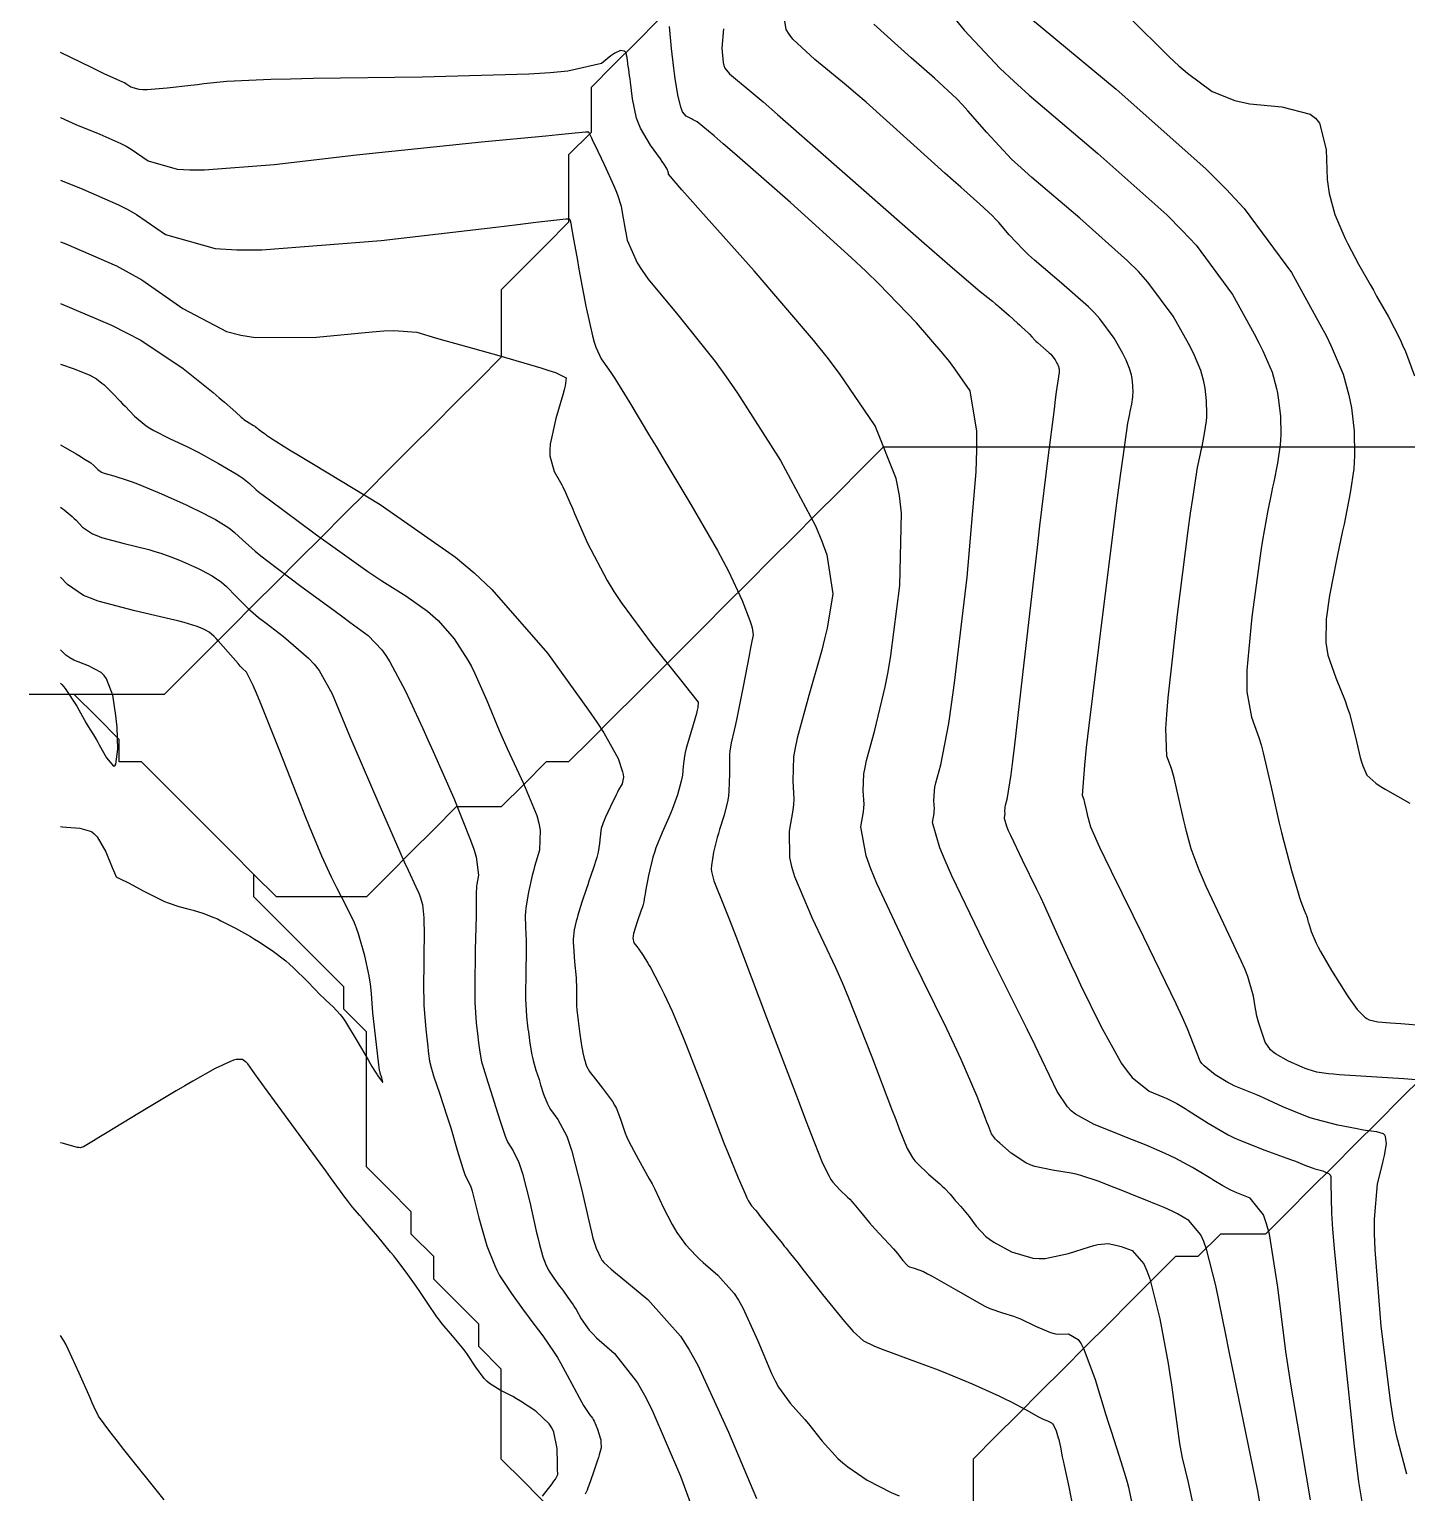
# Model space of a CAD drawing. Header units: metres. Extents: x 837475 to 838479, y 1189012 to 1191015.
# Drawn here: x 837475.1 to 837536.4, y 1189229.9 to 1189295 of the extents above; entities that cross this region are included whole.
import ezdxf

# ---------------------------------------------------------------- set-up
doc = ezdxf.new("R2010")
doc.units = ezdxf.units.M
doc.header["$LTSCALE"] = 0.3
for name, color, linetype in [('COTAS 10', 1, 'Continuous'), ('COTAS INT', 252, 'Continuous'), ('DRENAJE', 5, 'Continuous')]:
    doc.layers.add(name, color=color, linetype=linetype)

msp = doc.modelspace()

# ---------------------------------------------------------------- linework, layer by layer
at = {"layer": 'COTAS 10'}
for points, elevation in [([(837506.004, 1189294.997), (837505.932, 1189294.132), (837505.993, 1189293.499), (837506.025, 1189293.366), (837506.065, 1189293.251), (837506.266, 1189292.99), (837507.238, 1189292.193), (837507.764, 1189291.741), (837508.402, 1189291.188), (837511.632, 1189288.354), (837514.927, 1189285.459), (837515.605, 1189284.868), (837516.182, 1189284.368), (837517.418, 1189283.321), (837517.964, 1189282.881), (837518.106, 1189282.763), (837518.244, 1189282.647), (837518.706, 1189282.242), (837519.08, 1189281.903), (837519.163, 1189281.829), (837519.236, 1189281.763), (837519.425, 1189281.596), (837519.548, 1189281.481), (837519.58, 1189281.449), (837519.611, 1189281.416), (837519.714, 1189281.296), (837519.853, 1189281.148), (837519.906, 1189281.098), (837519.965, 1189281.045), (837520.23, 1189280.819), (837520.496, 1189280.584), (837520.556, 1189280.524), (837520.609, 1189280.466), (837520.749, 1189280.276), (837520.834, 1189280.124), (837520.852, 1189280.09), (837520.867, 1189280.059), (837520.903, 1189279.976), (837520.92, 1189279.914), (837520.923, 1189279.896), (837520.927, 1189279.877), (837520.935, 1189279.807), (837520.936, 1189279.736), (837520.934, 1189279.696), (837520.923, 1189279.625), (837520.909, 1189279.553), (837520.905, 1189279.533), (837520.9, 1189279.513), (837520.884, 1189279.437), (837520.805, 1189278.851), (837520.761, 1189278.509), (837520.707, 1189278.088), (837520.432, 1189275.919), (837520.062, 1189272.893), (837519.948, 1189271.931), (837519.83, 1189270.916), (837519.362, 1189266.806), (837518.942, 1189263.161), (837518.854, 1189262.44), (837518.778, 1189261.844), (837518.606, 1189260.732), (837518.534, 1189260.472), (837518.522, 1189260.413), (837518.513, 1189260.36), (837518.507, 1189260.215), (837518.514, 1189260.102), (837518.512, 1189260.069), (837518.509, 1189260.035), (837518.487, 1189259.908), (837518.59, 1189259.544), (837518.667, 1189259.361), (837518.764, 1189259.143), (837519.289, 1189258.055), (837519.928, 1189256.75), (837520.096, 1189256.394), (837520.262, 1189256.04), (837520.831, 1189254.78), (837521.464, 1189253.389), (837521.669, 1189252.953), (837521.888, 1189252.495), (837522.785, 1189250.653), (837523.713, 1189249.001), (837523.951, 1189248.662), (837524.18, 1189248.375), (837524.936, 1189247.764), (837525.551, 1189247.513), (837525.691, 1189247.452), (837525.817, 1189247.394), (837526.163, 1189247.218), (837526.535, 1189246.991), (837526.677, 1189246.901), (837526.837, 1189246.8), (837527.555, 1189246.34), (837528.448, 1189245.83), (837528.717, 1189245.698), (837528.996, 1189245.57), (837530.082, 1189245.14), (837531.055, 1189244.792), (837531.262, 1189244.716), (837531.442, 1189244.648), (837531.867, 1189244.475), (837532.14, 1189244.366), (837532.224, 1189244.339), (837532.312, 1189244.313), (837532.659, 1189244.228), (837532.938, 1189244.097), (837532.983, 1189244.042), (837533.015, 1189243.979), (837533.01, 1189243.683), (837533.041, 1189242.349), (837533.094, 1189241.632), (837533.167, 1189240.764), (837533.59, 1189236.374), (837534.059, 1189231.985), (837534.161, 1189231.118), (837534.25, 1189230.401), (837534.471, 1189229.071)], 1590), ([(837524.023, 1189295.547), (837525.837, 1189293.741), (837526.257, 1189293.355), (837526.642, 1189293.018), (837527.739, 1189292.209), (837528.741, 1189291.807), (837529.067, 1189291.727), (837529.413, 1189291.659), (837530.839, 1189291.526), (837532.092, 1189291.205), (837532.329, 1189291.02), (837532.519, 1189290.793), (837532.809, 1189289.623), (837532.856, 1189288.302), (837532.893, 1189287.98), (837532.939, 1189287.677), (837533.191, 1189286.739), (837533.547, 1189285.905), (837533.659, 1189285.668), (837533.776, 1189285.428), (837534.249, 1189284.537), (837534.764, 1189283.623), (837534.908, 1189283.369), (837535.053, 1189283.113), (837535.583, 1189282.186), (837536.084, 1189281.216), (837536.212, 1189280.935), (837536.334, 1189280.648), (837536.736, 1189279.563)], 1600), ([(837476.514, 1189285.524), (837476.755, 1189285.431), (837478.999, 1189284.45), (837479.574, 1189284.146), (837480.128, 1189283.829), (837481.959, 1189282.565), (837483.903, 1189281.544), (837484.528, 1189281.379), (837485.19, 1189281.265), (837487.896, 1189281.282), (837490.375, 1189281.53), (837490.895, 1189281.562), (837491.342, 1189281.579), (837492.356, 1189281.508), (837493.245, 1189281.244), (837493.615, 1189281.138), (837494.037, 1189281.018), (837496.006, 1189280.468), (837497.876, 1189279.926), (837498.236, 1189279.811), (837498.527, 1189279.711), (837499.009, 1189279.477), (837498.959, 1189279.118), (837498.915, 1189278.939), (837498.858, 1189278.725), (837498.546, 1189277.667), (837498.292, 1189276.526), (837498.273, 1189276.259), (837498.276, 1189276.015), (837498.468, 1189275.314), (837498.751, 1189274.831), (837498.811, 1189274.724), (837498.862, 1189274.629), (837498.982, 1189274.385), (837499.172, 1189273.938), (837499.268, 1189273.714), (837499.383, 1189273.448), (837499.958, 1189272.128), (837500.823, 1189270.462), (837501.122, 1189269.978), (837501.446, 1189269.484), (837502.831, 1189267.616), (837504.089, 1189266.048), (837504.533, 1189265.493), (837504.878, 1189265.058), (837504.863, 1189264.822), (837504.835, 1189264.699), (837504.797, 1189264.551), (837504.574, 1189263.805), (837504.342, 1189263.008), (837504.299, 1189262.827), (837504.265, 1189262.663), (837504.216, 1189262.216), (837504.182, 1189261.818), (837504.156, 1189261.686), (837504.124, 1189261.543), (837503.951, 1189260.947), (837503.715, 1189260.288), (837503.643, 1189260.106), (837503.569, 1189259.925), (837503.278, 1189259.27), (837502.997, 1189258.578), (837502.93, 1189258.373), (837502.866, 1189258.163), (837502.674, 1189257.353), (837502.541, 1189256.657), (837502.515, 1189256.519), (837502.494, 1189256.404), (837502.458, 1189256.183), (837502.409, 1189256.006), (837502.381, 1189255.918), (837502.345, 1189255.814), (837502.162, 1189255.296), (837502.003, 1189254.769), (837501.982, 1189254.659), (837501.972, 1189254.565), (837502.021, 1189254.355), (837502.154, 1189254.203), (837502.197, 1189254.145), (837502.243, 1189254.081), (837502.431, 1189253.795), (837502.636, 1189253.456), (837502.693, 1189253.359), (837502.749, 1189253.261), (837502.952, 1189252.896), (837503.192, 1189252.427), (837503.271, 1189252.263), (837503.357, 1189252.085), (837503.713, 1189251.317), (837504.179, 1189250.23), (837504.333, 1189249.849), (837504.498, 1189249.434), (837505.187, 1189247.647), (837505.873, 1189245.851), (837506.038, 1189245.43), (837506.191, 1189245.042), (837506.652, 1189243.915), (837506.978, 1189243.169), (837507.047, 1189243.022), (837507.106, 1189242.9), (837507.243, 1189242.671), (837507.422, 1189242.472), (837507.509, 1189242.368), (837507.611, 1189242.244), (837508.115, 1189241.62), (837508.61, 1189241.002), (837508.707, 1189240.882), (837508.787, 1189240.783), (837508.929, 1189240.611), (837509.173, 1189240.304), (837509.317, 1189240.121), (837509.494, 1189239.895), (837510.409, 1189238.727), (837511.378, 1189237.531), (837511.588, 1189237.287), (837511.774, 1189237.082), (837512.236, 1189236.66), (837512.686, 1189236.447), (837512.864, 1189236.374), (837513.066, 1189236.295), (837513.986, 1189235.959), (837515.109, 1189235.545), (837515.438, 1189235.417), (837515.775, 1189235.283), (837517.058, 1189234.75), (837518.243, 1189234.224), (837518.518, 1189234.094), (837518.771, 1189233.97), (837519.493, 1189233.582), (837519.988, 1189233.299), (837520.097, 1189233.242), (837520.193, 1189233.194), (837520.442, 1189233.102), (837520.599, 1189233.014), (837520.638, 1189232.971), (837520.675, 1189232.919), (837520.795, 1189232.66), (837520.89, 1189232.357), (837520.912, 1189232.277), (837520.932, 1189232.2), (837520.99, 1189231.934), (837521.074, 1189231.509), (837521.112, 1189231.331), (837521.155, 1189231.126), (837521.362, 1189230.169), (837521.559, 1189229.187)], 1580), ([(837476.514, 1189259.537), (837476.6, 1189259.521), (837476.782, 1189259.495), (837477.379, 1189259.462), (837477.89, 1189259.309), (837478.018, 1189259.206), (837478.139, 1189259.078), (837478.528, 1189258.399), (837478.811, 1189257.714), (837478.866, 1189257.582), (837478.912, 1189257.474), (837478.991, 1189257.294), (837479.013, 1189257.277), (837479.022, 1189257.272), (837479.032, 1189257.268), (837479.078, 1189257.252), (837479.285, 1189257.152), (837479.397, 1189257.095), (837479.532, 1189257.024), (837480.217, 1189256.661), (837480.967, 1189256.283), (837481.144, 1189256.204), (837481.306, 1189256.135), (837481.781, 1189255.975), (837482.179, 1189255.875), (837482.293, 1189255.844), (837482.409, 1189255.811), (837482.843, 1189255.678), (837483.336, 1189255.489), (837483.49, 1189255.42), (837483.65, 1189255.345), (837484.29, 1189255.016), (837484.959, 1189254.635), (837485.138, 1189254.527), (837485.314, 1189254.419), (837485.925, 1189254.018), (837486.53, 1189253.557), (837486.701, 1189253.41), (837486.873, 1189253.254), (837487.511, 1189252.623), (837488.08, 1189252.037), (837488.21, 1189251.91), (837488.327, 1189251.798), (837488.648, 1189251.521), (837488.959, 1189251.178), (837489.068, 1189251.025), (837489.189, 1189250.846), (837489.71, 1189249.99), (837490.192, 1189249.158), (837490.288, 1189248.994), (837490.368, 1189248.858), (837490.519, 1189248.61), (837490.581, 1189248.523), (837490.605, 1189248.489), (837490.631, 1189248.451), (837490.749, 1189248.28), (837490.842, 1189248.171), (837490.852, 1189248.172), (837490.855, 1189248.187), (837490.811, 1189248.356), (837490.739, 1189248.564), (837490.726, 1189248.605), (837490.715, 1189248.637), (837490.697, 1189248.692), (837490.669, 1189248.932), (837490.518, 1189250.233), (837490.407, 1189251.253), (837490.387, 1189251.47), (837490.371, 1189251.66), (837490.349, 1189252.111), (837490.307, 1189252.531), (837490.278, 1189252.7), (837490.241, 1189252.892), (837490.045, 1189253.78), (837489.768, 1189254.756), (837489.68, 1189255.005), (837489.587, 1189255.244), (837489.211, 1189256.028), (837488.799, 1189256.802), (837488.683, 1189257.035), (837488.566, 1189257.276), (837488.141, 1189258.213), (837487.591, 1189259.531), (837487.396, 1189260.011), (837487.184, 1189260.542), (837486.263, 1189262.878), (837485.403, 1189265.037), (837485.229, 1189265.457), (837485.083, 1189265.799), (837484.785, 1189266.389), (837484.59, 1189266.578), (837484.508, 1189266.667), (837484.414, 1189266.772), (837483.976, 1189267.282), (837483.532, 1189267.792), (837483.435, 1189267.896), (837483.348, 1189267.985), (837483.128, 1189268.173), (837482.957, 1189268.263), (837482.901, 1189268.29), (837482.842, 1189268.318), (837482.599, 1189268.427), (837482.01, 1189268.602), (837481.732, 1189268.672), (837481.406, 1189268.751), (837479.813, 1189269.114), (837478.19, 1189269.552), (837477.844, 1189269.678), (837477.542, 1189269.807), (837476.826, 1189270.289), (837476.514, 1189270.621)], 1570)]:
    msp.add_lwpolyline(points, dxfattribs=dict(at, elevation=elevation))
at = {"layer": 'COTAS INT'}
for points, elevation in [([(837536.401, 1189230.734), (837535.932, 1189232.467), (837535.807, 1189233.139), (837535.685, 1189233.895), (837535.263, 1189237.321), (837534.99, 1189240.707), (837534.961, 1189241.438), (837534.952, 1189242.079), (837535.088, 1189243.649), (837535.314, 1189244.521), (837535.361, 1189244.721), (837535.401, 1189244.905), (837535.491, 1189245.421), (837535.453, 1189245.748), (837535.412, 1189245.813), (837535.359, 1189245.866), (837535.059, 1189245.965), (837534.559, 1189246.024), (837534.381, 1189246.052), (837534.184, 1189246.086), (837533.329, 1189246.253), (837532.365, 1189246.501), (837532.099, 1189246.586), (837531.835, 1189246.678), (837530.888, 1189247.072), (837530.051, 1189247.454), (837529.856, 1189247.539), (837529.677, 1189247.616), (837529.165, 1189247.818), (837528.719, 1189248.009), (837528.583, 1189248.078), (837528.44, 1189248.155), (837527.878, 1189248.494), (837527.384, 1189248.885), (837527.285, 1189248.995), (837527.202, 1189249.105), (837527.038, 1189249.509), (837526.643, 1189250.539), (837526.415, 1189251.044), (837526.136, 1189251.644), (837524.698, 1189254.605), (837523.258, 1189257.535), (837522.977, 1189258.116), (837522.748, 1189258.596), (837522.343, 1189259.496), (837522.271, 1189259.765), (837522.251, 1189259.847), (837522.23, 1189259.932), (837522.156, 1189260.267), (837522.081, 1189260.584), (837522.061, 1189260.657), (837522.041, 1189260.724), (837521.971, 1189260.915), (837522.07, 1189262.255), (837522.156, 1189263.047), (837522.269, 1189264.022), (837522.888, 1189269.063), (837523.535, 1189274.142), (837523.665, 1189275.141), (837523.773, 1189275.963), (837523.987, 1189277.461), (837524.06, 1189277.802), (837524.079, 1189277.895), (837524.098, 1189277.987), (837524.163, 1189278.311), (837524.21, 1189278.631), (837524.216, 1189278.72), (837524.221, 1189278.809), (837524.214, 1189279.132), (837524.177, 1189279.446), (837524.163, 1189279.529), (837524.146, 1189279.611), (837524.069, 1189279.894), (837523.909, 1189280.267), (837523.839, 1189280.406), (837523.759, 1189280.56), (837523.379, 1189281.246), (837522.746, 1189282.1), (837522.506, 1189282.361), (837522.238, 1189282.631), (837521.038, 1189283.694), (837519.84, 1189284.711), (837519.574, 1189284.953), (837519.336, 1189285.177), (837518.711, 1189285.842), (837518.244, 1189286.386), (837518.105, 1189286.533), (837517.961, 1189286.679), (837517.408, 1189287.195), (837516.557, 1189287.95), (837516.226, 1189288.247), (837515.854, 1189288.582), (837514.164, 1189290.108), (837512.343, 1189291.727), (837511.888, 1189292.121), (837511.454, 1189292.491), (837510.063, 1189293.631), (837509.091, 1189294.532), (837508.92, 1189294.752), (837508.792, 1189294.958), (837508.685, 1189295.596)], 1592), ([(837515.709, 1189296.152), (837516.706, 1189294.935), (837518.302, 1189293.235), (837518.911, 1189292.661), (837519.592, 1189292.044), (837522.654, 1189289.444), (837525.722, 1189286.726), (837526.407, 1189286.035), (837527.02, 1189285.369), (837528.638, 1189283.187), (837529.61, 1189281.433), (837529.815, 1189281.038), (837529.992, 1189280.683), (837530.403, 1189279.728), (837530.599, 1189279.005), (837530.642, 1189278.796), (837530.679, 1189278.583), (837530.773, 1189277.781), (837530.789, 1189276.956), (837530.779, 1189276.728), (837530.761, 1189276.501), (837530.644, 1189275.682), (837530.476, 1189274.853), (837530.428, 1189274.618), (837530.379, 1189274.382), (837530.193, 1189273.51), (837529.971, 1189272.257), (837529.899, 1189271.78), (837529.822, 1189271.246), (837529.504, 1189268.85), (837529.288, 1189266.485), (837529.275, 1189265.972), (837529.283, 1189265.52), (837529.481, 1189264.399), (837529.818, 1189263.483), (837529.914, 1189263.16), (837530.01, 1189262.808), (837530.367, 1189261.286), (837530.726, 1189259.673), (837530.824, 1189259.263), (837530.922, 1189258.869), (837531.269, 1189257.577), (837531.564, 1189256.583), (837531.628, 1189256.377), (837531.685, 1189256.2), (837531.83, 1189255.811), (837531.909, 1189255.641), (837531.925, 1189255.603), (837531.939, 1189255.569), (837531.965, 1189255.479), (837531.998, 1189255.345), (837532.016, 1189255.284), (837532.037, 1189255.213), (837532.145, 1189254.867), (837532.364, 1189254.349), (837532.456, 1189254.168), (837532.561, 1189253.971), (837533.05, 1189253.127), (837533.577, 1189252.284), (837533.704, 1189252.088), (837533.824, 1189251.908), (837534.193, 1189251.394), (837534.527, 1189251.061), (837534.625, 1189250.996), (837534.727, 1189250.942), (837535.113, 1189250.843), (837535.676, 1189250.804), (837535.889, 1189250.788), (837536.126, 1189250.769), (837537.187, 1189250.683)], 1596), ([(837532.113, 1189229.6), (837531.728, 1189231.887), (837531.246, 1189234.646), (837531.128, 1189235.42), (837531.016, 1189236.198), (837530.666, 1189239.046), (837530.289, 1189241.405), (837530.161, 1189241.875), (837530.021, 1189242.265), (837529.43, 1189243.016), (837528.84, 1189243.24), (837528.702, 1189243.3), (837528.575, 1189243.358), (837528.206, 1189243.558), (837527.819, 1189243.799), (837527.681, 1189243.882), (837527.529, 1189243.973), (837526.867, 1189244.365), (837526.095, 1189244.785), (837525.873, 1189244.894), (837525.648, 1189245.001), (837524.806, 1189245.36), (837523.924, 1189245.708), (837523.674, 1189245.808), (837523.421, 1189245.909), (837522.486, 1189246.285), (837521.654, 1189246.745), (837521.466, 1189246.898), (837521.297, 1189247.063), (837520.84, 1189247.752), (837520.169, 1189249.169), (837519.864, 1189249.792), (837519.508, 1189250.515), (837517.792, 1189253.961), (837516.162, 1189257.338), (837515.86, 1189258.017), (837515.622, 1189258.586), (837515.3, 1189259.716), (837515.371, 1189260.109), (837515.38, 1189260.214), (837515.385, 1189260.316), (837515.365, 1189260.666), (837515.382, 1189261.118), (837515.41, 1189261.283), (837515.448, 1189261.466), (837515.671, 1189262.274), (837516.026, 1189264.115), (837516.148, 1189264.95), (837516.28, 1189265.925), (837516.842, 1189270.621), (837517.246, 1189275.306), (837517.278, 1189276.274), (837517.276, 1189277.1), (837516.98, 1189278.895), (837516.297, 1189279.885), (837516.051, 1189280.203), (837515.78, 1189280.54), (837514.595, 1189281.918), (837512.915, 1189283.652), (837512.332, 1189284.215), (837511.698, 1189284.813), (837508.981, 1189287.27), (837506.487, 1189289.457), (837505.994, 1189289.884), (837505.586, 1189290.234), (837504.826, 1189290.855), (837504.629, 1189290.964), (837504.577, 1189290.992), (837504.526, 1189291.018), (837504.349, 1189291.105), (837504.187, 1189291.3), (837504.146, 1189291.395), (837504.105, 1189291.508), (837503.971, 1189292.066), (837503.852, 1189292.791), (837503.821, 1189293.01), (837503.79, 1189293.238), (837503.688, 1189294.125), (837503.61, 1189294.93), (837503.594, 1189295.104)], 1588), ([(837536.8, 1189248.276), (837536.258, 1189248.309), (837536.034, 1189248.323), (837535.777, 1189248.339), (837534.584, 1189248.414), (837533.395, 1189248.498), (837533.141, 1189248.52), (837532.92, 1189248.541), (837532.394, 1189248.61), (837532.01, 1189248.724), (837531.878, 1189248.774), (837531.735, 1189248.83), (837531.128, 1189249.098), (837530.557, 1189249.423), (837530.437, 1189249.514), (837530.334, 1189249.607), (837530.1, 1189249.951), (837529.98, 1189250.293), (837529.949, 1189250.385), (837529.918, 1189250.476), (837529.815, 1189250.792), (837529.718, 1189251.163), (837529.692, 1189251.288), (837529.666, 1189251.423), (837529.574, 1189251.99), (837529.318, 1189252.868), (837529.188, 1189253.198), (837529.034, 1189253.565), (837528.264, 1189255.208), (837527.472, 1189256.868), (837527.303, 1189257.246), (837527.156, 1189257.59), (837526.806, 1189258.537), (837526.596, 1189259.317), (837526.537, 1189259.555), (837526.478, 1189259.803), (837526.261, 1189260.777), (837526.046, 1189261.696), (837525.987, 1189261.909), (837525.93, 1189262.103), (837525.726, 1189262.657), (837525.676, 1189263.888), (837525.716, 1189264.51), (837525.778, 1189265.254), (837526.196, 1189268.956), (837526.678, 1189272.694), (837526.782, 1189273.46), (837526.872, 1189274.11), (837527.09, 1189275.486), (837527.219, 1189276.092), (837527.254, 1189276.257), (837527.287, 1189276.42), (837527.404, 1189276.997), (837527.486, 1189277.566), (837527.498, 1189277.724), (837527.505, 1189277.882), (837527.493, 1189278.456), (837527.428, 1189279.014), (837527.402, 1189279.162), (837527.372, 1189279.308), (837527.236, 1189279.811), (837526.951, 1189280.475), (837526.827, 1189280.722), (837526.684, 1189280.997), (837526.009, 1189282.216), (837524.883, 1189283.735), (837524.457, 1189284.198), (837523.98, 1189284.679), (837521.846, 1189286.569), (837519.716, 1189288.377), (837519.242, 1189288.807), (837518.819, 1189289.206), (837517.709, 1189290.389), (837516.878, 1189291.355), (837516.63, 1189291.617), (837516.375, 1189291.877), (837515.391, 1189292.794), (837514.348, 1189293.711), (837514.056, 1189293.971), (837513.763, 1189294.232), (837512.69, 1189295.196)], 1594), ([(837519.66, 1189295.469), (837523.462, 1189292.318), (837527.464, 1189288.774), (837528.357, 1189287.872), (837529.157, 1189287.004), (837531.268, 1189284.157), (837532.535, 1189281.869), (837532.803, 1189281.354), (837533.034, 1189280.891), (837533.569, 1189279.645), (837533.825, 1189278.702), (837533.881, 1189278.429), (837533.93, 1189278.151), (837534.052, 1189277.105), (837534.074, 1189276.029), (837534.06, 1189275.732), (837534.037, 1189275.435), (837533.884, 1189274.368), (837533.666, 1189273.286), (837533.603, 1189272.98), (837533.538, 1189272.671), (837533.297, 1189271.534), (837533.07, 1189270.404), (837533.016, 1189270.1), (837532.965, 1189269.799), (837532.812, 1189268.743), (837532.798, 1189267.717), (837532.835, 1189267.434), (837532.889, 1189267.153), (837533.236, 1189266.141), (837533.651, 1189265.124), (837533.75, 1189264.839), (837533.841, 1189264.553), (837534.111, 1189263.506), (837534.326, 1189262.603), (837534.382, 1189262.408), (837534.437, 1189262.236), (837534.624, 1189261.812), (837535.025, 1189261.458), (837535.215, 1189261.33), (837535.438, 1189261.189), (837536.531, 1189260.573)], 1598), ([(837529.865, 1189229.481), (837529.767, 1189229.995), (837529.24, 1189232.596), (837528.632, 1189235.533), (837528.484, 1189236.26), (837528.344, 1189236.95), (837527.908, 1189239.128), (837527.493, 1189240.749), (837527.365, 1189241.086), (837527.232, 1189241.375), (837526.706, 1189242.019), (837526.195, 1189242.307), (837526.071, 1189242.373), (837525.956, 1189242.432), (837525.603, 1189242.591), (837525.237, 1189242.736), (837525.113, 1189242.786), (837524.979, 1189242.84), (837524.412, 1189243.069), (837523.759, 1189243.331), (837523.571, 1189243.406), (837523.38, 1189243.482), (837522.662, 1189243.766), (837521.904, 1189244.017), (837521.686, 1189244.072), (837521.466, 1189244.122), (837520.644, 1189244.25), (837519.848, 1189244.42), (837519.643, 1189244.496), (837519.446, 1189244.585), (837518.793, 1189245.01), (837518.291, 1189245.45), (837518.189, 1189245.549), (837518.103, 1189245.637), (837517.926, 1189245.873), (837517.785, 1189246.229), (837517.721, 1189246.394), (837517.647, 1189246.588), (837517.291, 1189247.526), (837516.578, 1189249.174), (837516.278, 1189249.814), (837515.934, 1189250.535), (837514.324, 1189253.806), (837512.83, 1189256.991), (837512.56, 1189257.657), (837512.351, 1189258.231), (837512.114, 1189259.523), (837512.233, 1189260.184), (837512.248, 1189260.358), (837512.256, 1189260.529), (837512.222, 1189261.118), (837512.251, 1189261.875), (837512.298, 1189262.153), (837512.362, 1189262.46), (837512.735, 1189263.816), (837513.201, 1189265.743), (837513.324, 1189266.411), (837513.444, 1189267.138), (837513.853, 1189270.246), (837513.922, 1189273.457), (837513.828, 1189274.248), (837513.684, 1189274.997), (837512.756, 1189277.35), (837511.169, 1189279.667), (837510.611, 1189280.395), (837510.001, 1189281.159), (837507.369, 1189284.229), (837504.979, 1189286.904), (837504.522, 1189287.42), (837504.154, 1189287.838), (837503.563, 1189288.535), (837503.553, 1189288.589), (837503.55, 1189288.602), (837503.548, 1189288.613), (837503.542, 1189288.647), (837503.531, 1189288.684), (837503.519, 1189288.714), (837503.487, 1189288.784), (837503.352, 1189288.992), (837503.28, 1189289.094), (837503.194, 1189289.216), (837502.76, 1189289.819), (837502.313, 1189290.579), (837502.219, 1189290.8), (837502.138, 1189291.025), (837501.952, 1189291.878), (837501.864, 1189292.615), (837501.845, 1189292.768), (837501.829, 1189292.898), (837501.787, 1189293.185), (837501.76, 1189293.354), (837501.753, 1189293.41), (837501.745, 1189293.47), (837501.717, 1189293.72), (837501.655, 1189293.935), (837501.626, 1189293.973), (837501.592, 1189294.001), (837501.426, 1189294.024), (837501.175, 1189293.912), (837501.087, 1189293.855), (837500.991, 1189293.788), (837500.579, 1189293.45), (837499.073, 1189293.108), (837498.288, 1189293.037), (837497.343, 1189292.977), (837492.602, 1189292.849), (837487.753, 1189292.781), (837486.74, 1189292.759), (837485.87, 1189292.737), (837483.917, 1189292.645), (837482.889, 1189292.541), (837482.601, 1189292.51), (837482.312, 1189292.478), (837481.258, 1189292.357), (837480.363, 1189292.287), (837480.175, 1189292.288), (837480.013, 1189292.297), (837479.643, 1189292.402), (837479.425, 1189292.552), (837479.359, 1189292.59), (837479.291, 1189292.626), (837479.024, 1189292.743), (837478.452, 1189292.999), (837478.192, 1189293.123), (837477.888, 1189293.27), (837476.514, 1189293.946)], 1586), ([(837476.514, 1189291.047), (837476.516, 1189291.046), (837476.862, 1189290.889), (837477.192, 1189290.743), (837478.267, 1189290.306), (837479.194, 1189289.901), (837479.431, 1189289.776), (837479.659, 1189289.644), (837480.415, 1189289.123), (837481.7, 1189288.759), (837482.263, 1189288.727), (837482.915, 1189288.725), (837486.018, 1189288.968), (837489.675, 1189289.387), (837490.678, 1189289.497), (837491.676, 1189289.604), (837495.244, 1189289.966), (837498.106, 1189290.243), (837498.66, 1189290.296), (837499.109, 1189290.339), (837499.871, 1189290.407), (837499.942, 1189290.409), (837499.956, 1189290.41), (837499.968, 1189290.412), (837499.992, 1189290.419), (837500.001, 1189290.421), (837500.004, 1189290.418), (837500.008, 1189290.403), (837500.011, 1189290.384), (837500.013, 1189290.379), (837500.014, 1189290.375), (837500.021, 1189290.362), (837500.13, 1189290.141), (837500.195, 1189290.005), (837500.277, 1189289.837), (837500.699, 1189288.962), (837501.131, 1189288.017), (837501.219, 1189287.805), (837501.293, 1189287.616), (837501.445, 1189287.11), (837501.525, 1189286.656), (837501.554, 1189286.499), (837501.586, 1189286.329), (837501.725, 1189285.598), (837502.164, 1189284.59), (837502.385, 1189284.244), (837502.65, 1189283.869), (837503.965, 1189282.276), (837505.637, 1189280.199), (837506.127, 1189279.52), (837506.628, 1189278.796), (837508.532, 1189275.804), (837510.093, 1189272.895), (837510.378, 1189272.223), (837510.598, 1189271.608), (837510.863, 1189269.87), (837510.607, 1189268.35), (837510.5, 1189267.873), (837510.377, 1189267.372), (837509.8, 1189265.357), (837509.276, 1189263.454), (837509.186, 1189263.023), (837509.12, 1189262.633), (837509.08, 1189261.569), (837509.127, 1189260.743), (837509.116, 1189260.503), (837509.094, 1189260.258), (837508.928, 1189259.33), (837508.941, 1189258.153), (837509.033, 1189257.751), (837509.163, 1189257.315), (837509.95, 1189255.463), (837510.987, 1189253.257), (837511.275, 1189252.598), (837511.563, 1189251.917), (837512.607, 1189249.286), (837513.482, 1189246.979), (837513.664, 1189246.503), (837513.82, 1189246.097), (837514.168, 1189245.22), (837514.423, 1189244.791), (837514.521, 1189244.668), (837514.631, 1189244.543), (837515.127, 1189244.077), (837515.622, 1189243.649), (837515.732, 1189243.549), (837515.83, 1189243.456), (837516.083, 1189243.186), (837516.263, 1189242.968), (837516.315, 1189242.909), (837516.368, 1189242.85), (837516.563, 1189242.638), (837516.788, 1189242.377), (837516.859, 1189242.287), (837516.934, 1189242.189), (837517.236, 1189241.769), (837517.678, 1189241.306), (837517.84, 1189241.18), (837518.021, 1189241.056), (837518.82, 1189240.618), (837519.765, 1189240.346), (837520.037, 1189240.327), (837520.315, 1189240.332), (837521.355, 1189240.551), (837522.276, 1189240.847), (837522.477, 1189240.901), (837522.656, 1189240.943), (837523.111, 1189240.991), (837523.461, 1189240.924), (837523.574, 1189240.893), (837523.694, 1189240.856), (837524.185, 1189240.68), (837524.699, 1189240.086), (837524.834, 1189239.785), (837524.966, 1189239.426), (837525.413, 1189237.638), (837525.781, 1189235.652), (837525.862, 1189235.167), (837525.934, 1189234.71), (837526.12, 1189233.297), (837526.281, 1189232.102), (837526.338, 1189231.782), (837526.4, 1189231.468), (837526.668, 1189230.374), (837526.886, 1189229.401)], 1584), ([(837476.514, 1189288.259), (837477.511, 1189287.868), (837479.096, 1189287.175), (837479.502, 1189286.961), (837479.893, 1189286.737), (837481.187, 1189285.844), (837483.387, 1189285.221), (837484.35, 1189285.166), (837485.467, 1189285.163), (837490.777, 1189285.578), (837495.877, 1189286.183), (837496.861, 1189286.299), (837497.658, 1189286.394), (837498.993, 1189286.55), (837499.095, 1189286.552), (837499.116, 1189286.549), (837499.134, 1189286.545), (837499.173, 1189286.517), (837499.211, 1189286.349), (837499.228, 1189286.257), (837499.249, 1189286.145), (837499.348, 1189285.573), (837499.503, 1189284.7), (837499.558, 1189284.397), (837499.619, 1189284.068), (837499.886, 1189282.661), (837500.174, 1189281.342), (837500.248, 1189281.068), (837500.32, 1189280.834), (837500.562, 1189280.322), (837500.894, 1189279.869), (837501.024, 1189279.673), (837501.169, 1189279.446), (837501.832, 1189278.37), (837502.716, 1189276.9), (837503.002, 1189276.424), (837503.306, 1189275.918), (837504.551, 1189273.843), (837505.729, 1189271.808), (837505.99, 1189271.328), (837506.224, 1189270.883), (837506.833, 1189269.577), (837507.169, 1189268.692), (837507.229, 1189268.512), (837507.276, 1189268.362), (837507.329, 1189268.054), (837507.237, 1189267.629), (837507.191, 1189267.403), (837507.138, 1189267.131), (837506.873, 1189265.758), (837506.598, 1189264.354), (837506.538, 1189264.062), (837506.484, 1189263.812), (837506.35, 1189263.258), (837506.283, 1189262.875), (837506.272, 1189262.733), (837506.265, 1189262.575), (837506.267, 1189261.873), (837506.246, 1189261.102), (837506.224, 1189260.9), (837506.195, 1189260.703), (837506.031, 1189260.036), (837505.831, 1189259.398), (837505.779, 1189259.22), (837505.728, 1189259.041), (837505.559, 1189258.392), (837505.464, 1189257.8), (837505.461, 1189257.657), (837505.467, 1189257.524), (837505.575, 1189257.119), (837506.04, 1189255.978), (837506.272, 1189255.381), (837506.549, 1189254.661), (837507.922, 1189251.047), (837509.317, 1189247.37), (837509.607, 1189246.611), (837509.856, 1189245.965), (837510.41, 1189244.567), (837510.701, 1189243.98), (837510.784, 1189243.845), (837510.869, 1189243.721), (837511.185, 1189243.374), (837511.522, 1189243.06), (837511.62, 1189242.958), (837511.72, 1189242.85), (837512.099, 1189242.403), (837512.502, 1189241.917), (837512.618, 1189241.784), (837512.735, 1189241.652), (837513.568, 1189240.751), (837513.659, 1189240.646), (837513.743, 1189240.548), (837513.978, 1189240.244), (837514.166, 1189240.029), (837514.221, 1189239.988), (837514.276, 1189239.954), (837514.482, 1189239.895), (837514.892, 1189239.744), (837515.076, 1189239.652), (837515.29, 1189239.538), (837516.318, 1189238.944), (837517.387, 1189238.337), (837517.627, 1189238.214), (837517.843, 1189238.111), (837518.42, 1189237.904), (837518.899, 1189237.766), (837519.053, 1189237.707), (837519.216, 1189237.639), (837519.883, 1189237.317), (837520.549, 1189237.032), (837520.713, 1189236.988), (837520.866, 1189236.958), (837521.345, 1189236.974), (837521.781, 1189236.731), (837521.908, 1189236.538), (837522.038, 1189236.29), (837522.532, 1189234.942), (837523.007, 1189233.384), (837523.126, 1189233.004), (837523.239, 1189232.647), (837523.601, 1189231.543), (837523.89, 1189230.628), (837523.956, 1189230.39), (837524.017, 1189230.159), (837524.187, 1189229.378)], 1582), ([(837476.514, 1189282.776), (837478.785, 1189281.818), (837479.455, 1189281.484), (837480.08, 1189281.146), (837481.969, 1189279.893), (837483.302, 1189278.819), (837483.577, 1189278.593), (837483.81, 1189278.399), (837484.311, 1189277.955), (837484.544, 1189277.735), (837484.609, 1189277.681), (837484.673, 1189277.631), (837484.908, 1189277.476), (837485.101, 1189277.364), (837485.139, 1189277.34), (837485.172, 1189277.32), (837485.235, 1189277.273), (837485.28, 1189277.232), (837485.301, 1189277.215), (837485.325, 1189277.196), (837485.444, 1189277.107), (837485.592, 1189276.999), (837485.635, 1189276.967), (837485.68, 1189276.935), (837485.848, 1189276.812), (837486.702, 1189276.281), (837487.179, 1189275.991), (837487.76, 1189275.639), (837490.725, 1189273.854), (837494.086, 1189271.509), (837494.915, 1189270.804), (837495.702, 1189270.075), (837498.178, 1189267.244), (837499.994, 1189264.708), (837500.364, 1189264.165), (837500.675, 1189263.691), (837501.322, 1189262.555), (837501.513, 1189261.966), (837501.538, 1189261.837), (837501.551, 1189261.723), (837501.498, 1189261.433), (837501.338, 1189261.161), (837501.283, 1189261.058), (837501.224, 1189260.943), (837500.972, 1189260.427), (837500.739, 1189259.913), (837500.692, 1189259.8), (837500.652, 1189259.699), (837500.569, 1189259.437), (837500.535, 1189259.225), (837500.527, 1189259.155), (837500.518, 1189259.08), (837500.49, 1189258.769), (837500.431, 1189258.389), (837500.404, 1189258.271), (837500.371, 1189258.147), (837500.212, 1189257.652), (837500.018, 1189257.101), (837499.963, 1189256.942), (837499.908, 1189256.779), (837499.708, 1189256.168), (837499.531, 1189255.595), (837499.492, 1189255.458), (837499.456, 1189255.329), (837499.362, 1189254.938), (837499.323, 1189254.516), (837499.323, 1189254.368), (837499.327, 1189254.206), (837499.38, 1189253.509), (837499.443, 1189252.804), (837499.455, 1189252.637), (837499.463, 1189252.483), (837499.471, 1189252.027), (837499.466, 1189251.699), (837499.467, 1189251.625), (837499.468, 1189251.558), (837499.479, 1189251.376), (837499.51, 1189251.129), (837499.524, 1189251.02), (837499.541, 1189250.895), (837499.62, 1189250.299), (837499.706, 1189249.702), (837499.726, 1189249.577), (837499.745, 1189249.468), (837499.801, 1189249.221), (837499.846, 1189249.086), (837499.87, 1189249.01), (837499.911, 1189248.871), (837500.046, 1189248.638), (837500.116, 1189248.54), (837500.201, 1189248.428), (837500.627, 1189247.902), (837501.068, 1189247.305), (837501.161, 1189247.149), (837501.243, 1189246.996), (837501.435, 1189246.473), (837501.623, 1189245.902), (837501.703, 1189245.719), (837501.794, 1189245.524), (837502.223, 1189244.731), (837502.701, 1189243.875), (837502.824, 1189243.642), (837502.943, 1189243.41), (837503.339, 1189242.586), (837503.713, 1189241.839), (837503.819, 1189241.656), (837503.926, 1189241.483), (837504.319, 1189240.943), (837504.782, 1189240.447), (837504.933, 1189240.301), (837505.094, 1189240.151), (837505.758, 1189239.579), (837506.473, 1189238.768), (837506.665, 1189238.468), (837506.856, 1189238.135), (837507.526, 1189236.66), (837508.145, 1189235.207), (837508.303, 1189234.889), (837508.456, 1189234.606), (837508.962, 1189233.888), (837509.467, 1189233.338), (837509.619, 1189233.162), (837509.777, 1189232.975), (837510.392, 1189232.213), (837511.094, 1189231.441), (837511.307, 1189231.248), (837511.528, 1189231.063), (837512.392, 1189230.473), (837513.462, 1189229.929), (837513.813, 1189229.774)], 1578), ([(837476.514, 1189280.092), (837477.122, 1189279.872), (837477.603, 1189279.691), (837477.715, 1189279.643), (837477.818, 1189279.597), (837478.11, 1189279.436), (837478.359, 1189279.246), (837478.435, 1189279.18), (837478.513, 1189279.108), (837478.82, 1189278.801), (837479.17, 1189278.436), (837479.275, 1189278.327), (837479.384, 1189278.215), (837479.809, 1189277.781), (837480.321, 1189277.35), (837480.485, 1189277.239), (837480.659, 1189277.132), (837481.366, 1189276.776), (837482.168, 1189276.406), (837482.401, 1189276.29), (837482.64, 1189276.167), (837483.542, 1189275.675), (837484.322, 1189275.213), (837484.483, 1189275.11), (837484.62, 1189275.018), (837484.92, 1189274.775), (837485.224, 1189274.5), (837485.363, 1189274.387), (837485.527, 1189274.259), (837486.322, 1189273.664), (837487.317, 1189272.935), (837487.608, 1189272.722), (837487.906, 1189272.504), (837489.035, 1189271.679), (837490.184, 1189270.867), (837490.494, 1189270.658), (837490.8, 1189270.455), (837491.874, 1189269.78), (837492.843, 1189269.104), (837493.082, 1189268.901), (837493.309, 1189268.691), (837494.023, 1189267.875), (837494.63, 1189266.931), (837494.789, 1189266.641), (837494.944, 1189266.338), (837495.473, 1189265.14), (837496.031, 1189263.795), (837496.205, 1189263.4), (837496.387, 1189262.995), (837497.114, 1189261.45), (837497.697, 1189260.016), (837497.788, 1189259.681), (837497.849, 1189259.373), (837497.817, 1189258.481), (837497.601, 1189257.758), (837497.547, 1189257.556), (837497.495, 1189257.352), (837497.327, 1189256.607), (837497.213, 1189255.912), (837497.195, 1189255.739), (837497.183, 1189255.575), (837497.192, 1189255.053), (837497.226, 1189254.46), (837497.229, 1189254.25), (837497.231, 1189254.021), (837497.217, 1189253.031), (837497.202, 1189252.053), (837497.203, 1189251.832), (837497.207, 1189251.632), (837497.239, 1189251.09), (837497.29, 1189250.663), (837497.306, 1189250.536), (837497.323, 1189250.404), (837497.39, 1189249.897), (837497.475, 1189249.388), (837497.503, 1189249.256), (837497.533, 1189249.127), (837497.66, 1189248.693), (837497.797, 1189248.281), (837497.834, 1189248.166), (837497.87, 1189248.05), (837497.995, 1189247.629), (837498.168, 1189247.2), (837498.234, 1189247.079), (837498.307, 1189246.957), (837498.636, 1189246.511), (837499.028, 1189245.762), (837499.14, 1189245.45), (837499.255, 1189245.093), (837499.683, 1189243.422), (837500.053, 1189241.814), (837500.131, 1189241.496), (837500.197, 1189241.232), (837500.347, 1189240.739), (837500.422, 1189240.605), (837500.441, 1189240.569), (837500.459, 1189240.532), (837500.521, 1189240.404), (837500.58, 1189240.287), (837500.596, 1189240.258), (837500.613, 1189240.231), (837500.674, 1189240.147), (837501.013, 1189239.851), (837501.205, 1189239.691), (837501.439, 1189239.497), (837502.638, 1189238.511), (837504.085, 1189236.869), (837504.476, 1189236.261), (837504.862, 1189235.587), (837506.219, 1189232.599), (837507.473, 1189229.656)], 1576), ([(837476.514, 1189276.503), (837477.215, 1189276.094), (837477.39, 1189275.989), (837477.539, 1189275.899), (837477.857, 1189275.692), (837477.995, 1189275.577), (837478.063, 1189275.513), (837478.172, 1189275.397), (837478.342, 1189275.283), (837478.413, 1189275.252), (837478.495, 1189275.222), (837478.88, 1189275.119), (837479.481, 1189274.936), (837479.699, 1189274.857), (837479.941, 1189274.764), (837481.002, 1189274.327), (837482.106, 1189273.833), (837482.374, 1189273.706), (837482.626, 1189273.584), (837483.404, 1189273.174), (837483.997, 1189272.804), (837484.133, 1189272.706), (837484.258, 1189272.609), (837484.606, 1189272.277), (837485.167, 1189271.767), (837485.426, 1189271.559), (837485.73, 1189271.321), (837487.2, 1189270.22), (837488.732, 1189269.098), (837489.074, 1189268.847), (837489.381, 1189268.622), (837490.196, 1189268.026), (837490.807, 1189267.386), (837490.986, 1189267.134), (837491.169, 1189266.849), (837491.863, 1189265.547), (837492.63, 1189263.895), (837492.859, 1189263.39), (837493.094, 1189262.863), (837494.005, 1189260.787), (837494.756, 1189258.917), (837494.891, 1189258.52), (837494.995, 1189258.176), (837495.106, 1189257.372), (837495.033, 1189256.973), (837495.021, 1189256.884), (837495.011, 1189256.805), (837495.005, 1189256.597), (837495.008, 1189256.116), (837495.004, 1189255.864), (837494.998, 1189255.56), (837494.962, 1189254.035), (837494.938, 1189252.407), (837494.94, 1189252.039), (837494.946, 1189251.707), (837494.998, 1189250.805), (837495.07, 1189250.197), (837495.088, 1189250.051), (837495.105, 1189249.913), (837495.159, 1189249.495), (837495.243, 1189249.074), (837495.279, 1189248.935), (837495.321, 1189248.786), (837495.519, 1189248.165), (837495.748, 1189247.476), (837495.809, 1189247.284), (837495.869, 1189247.091), (837496.08, 1189246.387), (837496.291, 1189245.762), (837496.351, 1189245.618), (837496.413, 1189245.487), (837496.645, 1189245.12), (837496.903, 1189244.596), (837496.981, 1189244.366), (837497.063, 1189244.1), (837497.382, 1189242.829), (837497.678, 1189241.538), (837497.745, 1189241.258), (837497.805, 1189241.012), (837497.97, 1189240.402), (837498.119, 1189240.017), (837498.17, 1189239.913), (837498.225, 1189239.81), (837498.459, 1189239.445), (837498.714, 1189239.098), (837498.782, 1189239.006), (837498.85, 1189238.915), (837499.086, 1189238.6), (837499.316, 1189238.269), (837499.38, 1189238.168), (837499.443, 1189238.063), (837499.67, 1189237.648), (837500.035, 1189237.141), (837500.186, 1189236.978), (837500.358, 1189236.806), (837501.158, 1189236.101), (837502.179, 1189234.798), (837502.491, 1189234.249), (837502.815, 1189233.618), (837504.089, 1189230.657), (837505.162, 1189227.745)], 1574), ([(837476.514, 1189273.727), (837476.675, 1189273.614), (837477.034, 1189273.315), (837477.125, 1189273.231), (837477.213, 1189273.148), (837477.499, 1189272.843), (837477.942, 1189272.545), (837478.129, 1189272.465), (837478.343, 1189272.387), (837479.346, 1189272.116), (837480.443, 1189271.843), (837480.716, 1189271.764), (837480.975, 1189271.683), (837481.425, 1189271.517), (837481.8, 1189271.377), (837482.474, 1189271.076), (837482.638, 1189270.998), (837482.792, 1189270.923), (837483.266, 1189270.673), (837483.673, 1189270.394), (837483.784, 1189270.301), (837483.895, 1189270.201), (837483.921, 1189270.175), (837484.291, 1189269.78), (837484.859, 1189269.22), (837485.078, 1189269.032), (837485.323, 1189268.83), (837485.662, 1189268.571), (837486.435, 1189267.98), (837487.549, 1189267.017), (837487.797, 1189266.743), (837488.019, 1189266.465), (837488.6, 1189265.437), (837489.161, 1189264.062), (837489.369, 1189263.567), (837489.601, 1189263.021), (837490.629, 1189260.637), (837491.604, 1189258.408), (837491.803, 1189257.96), (837491.971, 1189257.587), (837492.317, 1189256.851), (837492.45, 1189256.575), (837492.482, 1189256.49), (837492.514, 1189256.403), (837492.611, 1189256.058), (837492.673, 1189255.466), (837492.681, 1189255.223), (837492.686, 1189254.945), (837492.671, 1189253.652), (837492.66, 1189252.248), (837492.667, 1189251.899), (837492.679, 1189251.568), (837492.758, 1189250.519), (837492.85, 1189249.732), (837492.87, 1189249.566), (837492.887, 1189249.422), (837492.928, 1189249.094), (837493.012, 1189248.76), (837493.056, 1189248.614), (837493.109, 1189248.444), (837493.379, 1189247.637), (837493.699, 1189246.671), (837493.785, 1189246.402), (837493.869, 1189246.131), (837494.164, 1189245.145), (837494.413, 1189244.324), (837494.469, 1189244.157), (837494.52, 1189244.017), (837494.654, 1189243.73), (837494.759, 1189243.516), (837494.791, 1189243.422), (837494.824, 1189243.313), (837494.955, 1189242.794), (837495.119, 1189242.128), (837495.174, 1189241.926), (837495.233, 1189241.716), (837495.478, 1189240.895), (837495.811, 1189240.038), (837495.924, 1189239.806), (837496.047, 1189239.576), (837496.568, 1189238.765), (837497.135, 1189237.991), (837497.288, 1189237.786), (837497.439, 1189237.583), (837497.965, 1189236.883), (837498.477, 1189236.146), (837498.618, 1189235.921), (837498.759, 1189235.686), (837499.264, 1189234.761), (837499.691, 1189233.951), (837499.782, 1189233.789), (837499.861, 1189233.653), (837500.05, 1189233.386), (837500.171, 1189233.231), (837500.208, 1189233.166), (837500.247, 1189233.091), (837500.398, 1189232.739), (837500.52, 1189232.36), (837500.54, 1189232.268), (837500.554, 1189232.181), (837500.555, 1189231.916), (837500.479, 1189231.602), (837500.444, 1189231.486), (837500.404, 1189231.356), (837500.209, 1189230.78), (837500.011, 1189230.235), (837499.969, 1189230.125), (837499.932, 1189230.032), (837499.844, 1189229.846)], 1572), ([(837476.514, 1189265.908), (837476.575, 1189265.843), (837476.722, 1189265.666), (837477.238, 1189264.879), (837477.658, 1189264.133), (837477.744, 1189263.982), (837477.818, 1189263.856), (837477.975, 1189263.602), (837478.109, 1189263.388), (837478.167, 1189263.286), (837478.236, 1189263.167), (837478.56, 1189262.582), (837478.872, 1189262.213), (837478.932, 1189262.229), (837478.98, 1189262.296), (837479.06, 1189262.966), (837479.028, 1189263.944), (837479.007, 1189264.206), (837478.98, 1189264.465), (837478.837, 1189265.365), (837478.561, 1189266.097), (837478.451, 1189266.25), (837478.327, 1189266.38), (837477.754, 1189266.671), (837477.102, 1189266.924), (837476.927, 1189267.031), (837476.755, 1189267.155), (837476.514, 1189267.387)], 1568), ([(837497.947, 1189229.765), (837498.38, 1189230.31), (837498.463, 1189230.422), (837498.528, 1189230.519), (837498.628, 1189230.729), (837498.621, 1189230.967), (837498.619, 1189231.081), (837498.617, 1189231.216), (837498.61, 1189231.874), (837498.46, 1189232.612), (837498.369, 1189232.796), (837498.255, 1189232.972), (837497.663, 1189233.533), (837496.973, 1189233.985), (837496.798, 1189234.091), (837496.629, 1189234.189), (837496.076, 1189234.475), (837495.6, 1189234.773), (837495.479, 1189234.879), (837495.364, 1189234.995), (837494.99, 1189235.499), (837494.623, 1189236.06), (837494.512, 1189236.212), (837494.396, 1189236.362), (837493.945, 1189236.893), (837493.487, 1189237.429), (837493.367, 1189237.582), (837493.249, 1189237.738), (837492.85, 1189238.319), (837492.471, 1189238.897), (837492.367, 1189239.051), (837492.263, 1189239.202), (837491.891, 1189239.723), (837491.471, 1189240.272), (837491.337, 1189240.44), (837491.195, 1189240.614), (837490.621, 1189241.303), (837490.07, 1189241.951), (837489.944, 1189242.1), (837489.829, 1189242.236), (837489.508, 1189242.615), (837489.275, 1189242.901), (837489.215, 1189242.977), (837489.158, 1189243.053), (837488.968, 1189243.316), (837488.529, 1189243.926), (837488.315, 1189244.221), (837488.061, 1189244.569), (837486.807, 1189246.281), (837485.583, 1189247.951), (837485.347, 1189248.274), (837485.156, 1189248.536), (837484.839, 1189248.976), (837484.789, 1189249.033), (837484.766, 1189249.053), (837484.74, 1189249.076), (837484.613, 1189249.174), (837484.334, 1189249.18), (837484.212, 1189249.144), (837484.071, 1189249.092), (837483.399, 1189248.768), (837482.395, 1189248.204), (837482.045, 1189248), (837481.663, 1189247.776), (837480.022, 1189246.796), (837478.518, 1189245.886), (837478.222, 1189245.707), (837477.978, 1189245.559), (837477.534, 1189245.286), (837477.389, 1189245.253), (837477.334, 1189245.256), (837477.273, 1189245.265), (837476.997, 1189245.341), (837476.641, 1189245.442), (837476.528, 1189245.466), (837476.514, 1189245.469)], 1572), ([(837481.128, 1189229.605), (837479.337, 1189231.836), (837478.988, 1189232.277), (837478.702, 1189232.641), (837478.198, 1189233.32), (837478.013, 1189233.721), (837477.927, 1189233.91), (837477.827, 1189234.134), (837477.343, 1189235.226), (837476.85, 1189236.301), (837476.744, 1189236.514), (837476.652, 1189236.691), (837476.514, 1189236.898)], 1574)]:
    msp.add_lwpolyline(points, dxfattribs=dict(at, elevation=elevation))
at = {"layer": 'DRENAJE'}
for points in [[(837503.114, 1189295.39, 1587.853), (837502.115, 1189294.39, 1586.791), (837501.115, 1189293.391, 1586.095), (837500.115, 1189292.391, 1585.432), (837500.115, 1189291.391, 1584.789), (837500.115, 1189290.392, 1584.272), (837499.116, 1189289.392, 1583.662), (837499.116, 1189288.392, 1583.141), (837499.116, 1189287.393, 1582.612), (837499.116, 1189286.393, 1582.209), (837498.116, 1189285.393, 1581.933), (837497.116, 1189284.394, 1581.5), (837496.117, 1189283.394, 1581.034), (837496.117, 1189282.394, 1580.693), (837496.117, 1189281.395, 1580.355), (837496.117, 1189280.395, 1580.048), (837495.117, 1189279.395, 1579.713), (837494.117, 1189278.396, 1579.388), (837493.118, 1189277.396, 1579.063), (837492.118, 1189276.396, 1578.74), (837491.118, 1189275.397, 1578.41), (837490.119, 1189274.397, 1577.97), (837489.119, 1189273.397, 1577.073), (837488.119, 1189272.398, 1576.007), (837487.12, 1189271.398, 1574.794), (837486.12, 1189270.399, 1573.541), (837485.12, 1189269.399, 1572.255), (837484.121, 1189268.399, 1570.886), (837483.121, 1189267.4, 1569.839), (837482.121, 1189266.4, 1569.277), (837481.122, 1189265.4, 1568.797), (837480.122, 1189265.4, 1568.482), (837479.122, 1189265.4, 1568.171)], [(837537.103, 1189276.396, 1599.819), (837536.103, 1189276.396, 1599.254), (837535.103, 1189276.396, 1598.643), (837534.104, 1189276.396, 1598.032), (837533.104, 1189276.396, 1597.424), (837532.105, 1189276.396, 1596.821), (837531.105, 1189276.396, 1596.225), (837530.105, 1189276.396, 1595.64), (837529.106, 1189276.396, 1595.058), (837528.106, 1189276.396, 1594.479), (837527.106, 1189276.396, 1593.901), (837526.107, 1189276.396, 1593.323), (837525.107, 1189276.396, 1592.741), (837524.107, 1189276.396, 1592.157), (837523.108, 1189276.396, 1591.566), (837522.108, 1189276.396, 1590.968), (837521.108, 1189276.396, 1590.369), (837520.109, 1189276.396, 1589.764), (837519.109, 1189276.396, 1589.151), (837518.109, 1189276.396, 1588.528), (837517.11, 1189276.396, 1587.928), (837516.11, 1189276.396, 1587.387), (837515.11, 1189276.396, 1586.906), (837514.111, 1189276.396, 1586.443), (837513.111, 1189276.396, 1585.999), (837512.111, 1189275.397, 1585.406), (837511.112, 1189274.397, 1584.777), (837510.112, 1189273.397, 1584.131), (837509.112, 1189272.398, 1583.506), (837508.113, 1189271.398, 1582.898), (837507.113, 1189270.399, 1582.286), (837506.113, 1189269.399, 1581.682), (837505.114, 1189268.399, 1581.075), (837504.114, 1189267.4, 1580.422), (837503.114, 1189266.4, 1579.74), (837502.115, 1189265.4, 1579.06), (837501.115, 1189264.401, 1578.383), (837500.115, 1189263.401, 1577.709), (837499.116, 1189262.401, 1577.077), (837498.116, 1189262.401, 1576.645), (837497.116, 1189261.402, 1575.972), (837496.117, 1189260.402, 1575.161), (837495.117, 1189260.402, 1574.569), (837494.117, 1189260.402, 1573.978), (837493.118, 1189259.402, 1573.141), (837492.118, 1189258.403, 1572.302), (837491.118, 1189257.403, 1571.462), (837490.119, 1189256.403, 1570.631), (837489.119, 1189256.403, 1570.165), (837488.119, 1189256.403, 1570.015), (837487.12, 1189256.403, 1570.005), (837486.12, 1189256.403, 1570.002), (837485.12, 1189257.403, 1570)], [(837477.123, 1189265.4, 1568.148), (837476.123, 1189265.4, 1568.146), (837475.124, 1189265.4, 1568.144)], [(837485.12, 1189257.403, 1570), (837484.121, 1189258.403, 1569.997), (837483.121, 1189259.402, 1569.848), (837482.121, 1189260.402, 1569.368), (837481.122, 1189261.402, 1568.839), (837480.122, 1189262.401, 1568.358), (837479.122, 1189262.401, 1568.161), (837479.122, 1189263.401, 1568.152), (837478.123, 1189264.401, 1568.15), (837477.123, 1189265.4, 1568.148)], [(837479.122, 1189265.4, 1568.171), (837478.123, 1189265.4, 1568.149), (837477.123, 1189265.4, 1568.148)], [(837498.41, 1189229.093, 1572.026), (837497.116, 1189230.412, 1572.024), (837496.117, 1189231.412, 1572.022), (837496.117, 1189232.411, 1572.02), (837496.117, 1189233.411, 1572.018), (837496.117, 1189234.411, 1572.017), (837496.117, 1189235.41, 1572.015), (837495.117, 1189236.41, 1572.012), (837495.117, 1189237.41, 1572.011), (837494.117, 1189238.409, 1572.008), (837493.118, 1189239.409, 1572.006), (837493.118, 1189240.409, 1572.004), (837492.118, 1189241.408, 1572.002), (837492.118, 1189242.408, 1572), (837491.118, 1189243.408, 1571.994), (837490.119, 1189244.407, 1571.746), (837490.119, 1189245.407, 1571.317), (837490.119, 1189246.407, 1570.881), (837490.119, 1189247.406, 1570.55), (837490.119, 1189248.406, 1570.299), (837490.119, 1189249.406, 1570.153), (837490.119, 1189250.405, 1570.118), (837489.119, 1189251.405, 1570.048), (837489.119, 1189252.405, 1570.011), (837488.119, 1189253.404, 1570.009), (837487.12, 1189254.404, 1570.007), (837486.12, 1189255.404, 1570.004), (837485.12, 1189256.403, 1570.002), (837485.12, 1189257.403, 1570)], [(837537.103, 1189248.406, 1594.276), (837536.103, 1189247.406, 1593.464), (837535.103, 1189246.407, 1592.496), (837534.104, 1189245.407, 1591.599), (837533.104, 1189244.407, 1590.488), (837532.105, 1189243.408, 1589.672), (837531.105, 1189242.408, 1588.784), (837530.105, 1189241.408, 1587.902), (837529.106, 1189241.408, 1587.241), (837528.106, 1189241.408, 1586.615), (837527.106, 1189240.409, 1585.688), (837526.107, 1189240.409, 1585.036), (837525.107, 1189239.409, 1584.168), (837524.107, 1189238.409, 1583.482), (837523.108, 1189237.41, 1582.816), (837522.108, 1189236.41, 1582.119), (837521.108, 1189235.41, 1581.379), (837520.109, 1189234.411, 1580.593), (837519.109, 1189233.411, 1579.911), (837518.109, 1189232.411, 1579.409), (837517.11, 1189231.412, 1578.946), (837517.11, 1189230.412, 1578.622), (837517.11, 1189229.412, 1578.307)]]:
    msp.add_polyline3d(points, dxfattribs=at)

doc.saveas('drawing.dxf')
